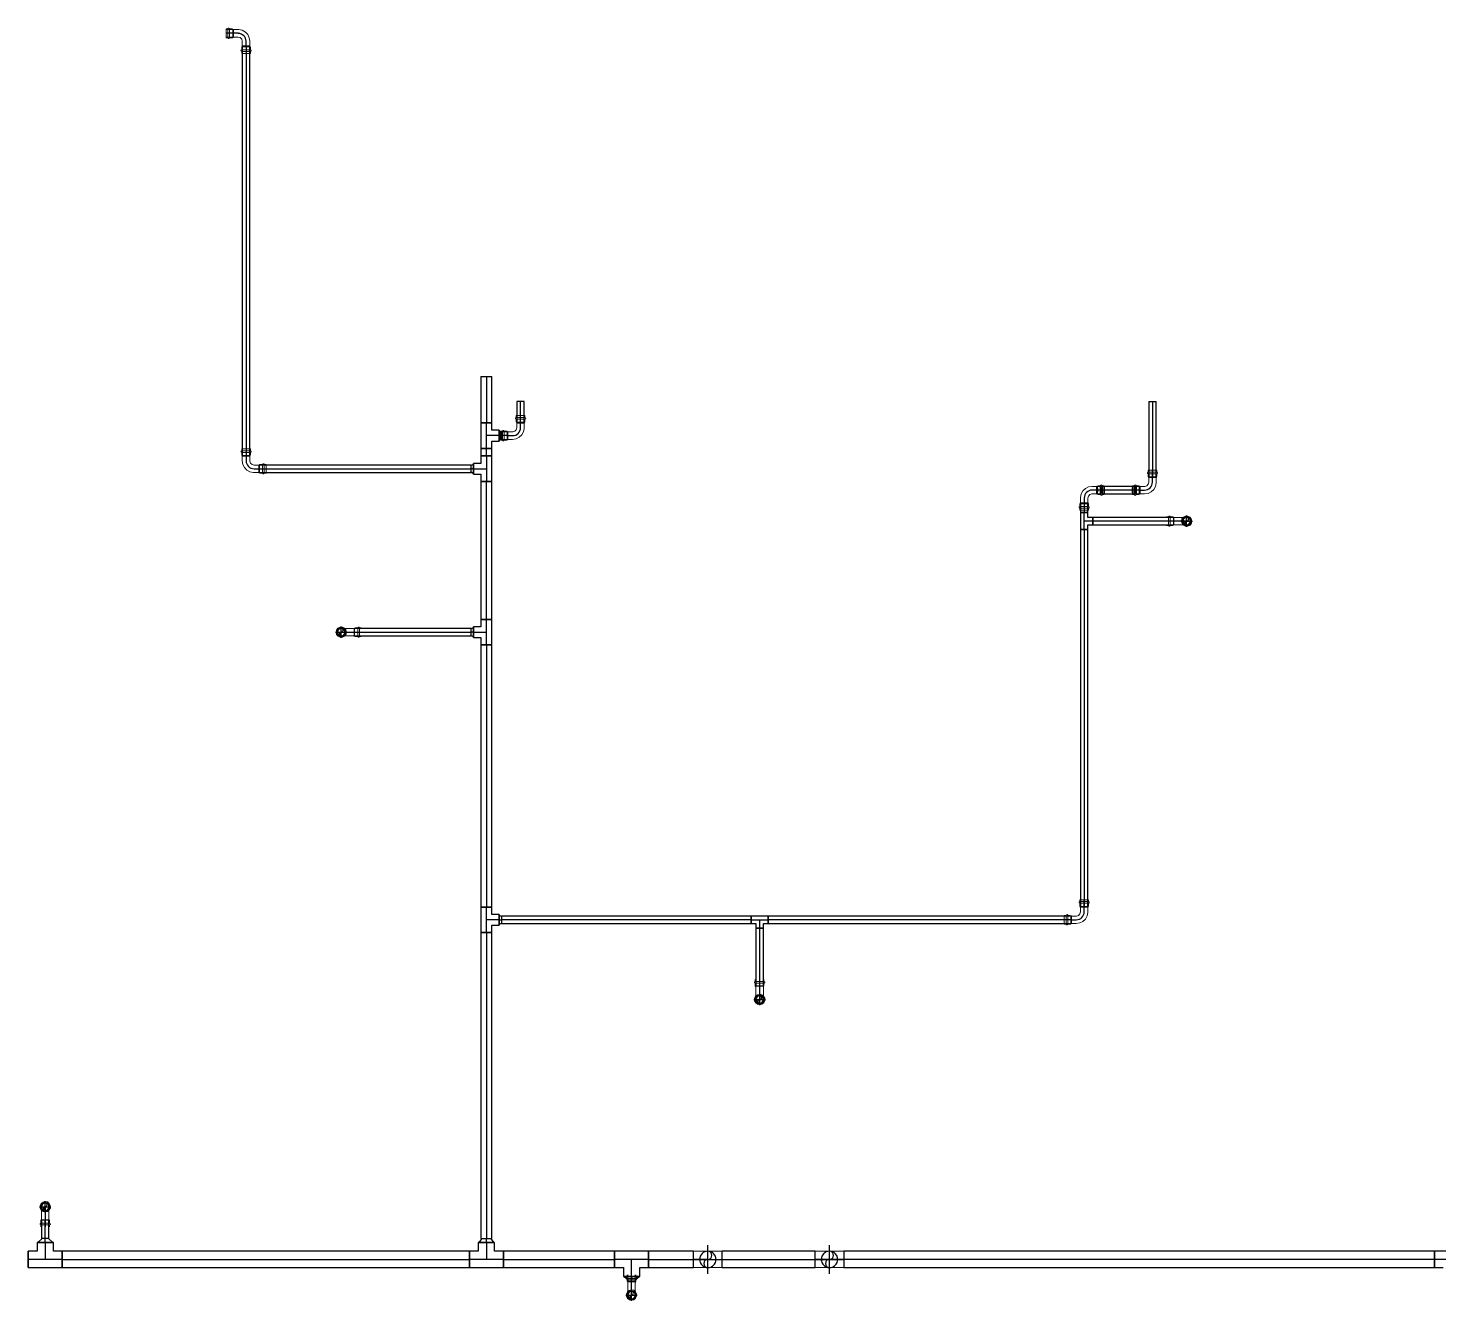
# Model space of a CAD drawing. Header units: inches. Extents: x -3325 to -59, y 5 to 733.
# Drawn here: x -2830 to -2582.2, y 318.7 to 542.2 of the extents above; entities that cross this region are included whole.
import ezdxf

# ---------------------------------------------------------------- set-up
doc = ezdxf.new("R2010")
doc.units = ezdxf.units.IN
doc.header["$MEASUREMENT"] = 0
doc.layers.add('P-PIPE', color=3, linetype='Continuous', lineweight=9)
doc.layers.add('X - REF - FP', color=7, linetype='Continuous', true_color=0xb90000)

# ---------------------------------------------------------------- blocks, each defined once
blk = doc.blocks.new('Victaulic-VicPress316-Elbow 90-45deg Style P568_P571 - Standard-V1-FIFTH LEVEL')
at = {"layer": 'P-PIPE'}
for p, q in [((-2327.12, 161.86), (-2327.12, 161.86)), ((-2327.12, 161.86), (-2325.73, 161.86)), ((-2324.79, 162.52), (-2325.73, 162.52)), ((-2325.73, 161.86), (-2324.79, 161.86)), ((-2325.73, 161.21), (-2324.79, 161.21)), ((-2323.6, 162.52), (-2324.9, 162.52)), ((-2324.9, 161.86), (-2324.9, 161.86)), ((-2324.9, 161.86), (-2324.9, 161.86)), ((-2324.9, 161.21), (-2323.6, 161.21)), ((-2324.79, 162.52), (-2324.79, 161.86)), ((-2324.79, 161.86), (-2324.79, 162.52)), ((-2324.79, 161.86), (-2324.79, 161.21)), ((-2324.79, 161.21), (-2324.79, 161.86)), ((-2324.23, 162.63), (-2324.69, 162.63)), ((-2324.69, 161.1), (-2324.23, 161.1)), ((-2324.23, 161.86), (-2324.23, 161.86)), ((-2324.23, 161.86), (-2324.23, 161.86)), ((-2323.6, 162.63), (-2323.94, 162.63)), ((-2323.94, 161.86), (-2323.94, 161.86)), ((-2323.94, 161.86), (-2323.94, 161.86)), ((-2323.94, 161.1), (-2323.6, 161.1)), ((-2323.6, 161.86), (-2323.6, 161.86)), ((-2323.6, 161.86), (-2323.6, 161.86)), ((-2323.6, 161.86), (-2323.6, 161.86)), ((-2323.6, 161.86), (-2323.6, 161.86))]:
    blk.add_line(p, q, dxfattribs=at)
at = {"layer": 'P-PIPE', "flags": 128}
for points in [[(-2326.21, 161.86), (-2326.31, 162.26), (-2326.56, 162.58), (-2326.93, 162.76), (-2327.34, 162.75), (-2327.71, 162.56), (-2327.96, 162.24), (-2328.04, 161.86)], [(-2328.04, 161.86), (-2327.94, 161.47), (-2327.69, 161.15), (-2327.32, 160.97), (-2326.91, 160.98), (-2326.54, 161.17), (-2326.29, 161.49), (-2326.21, 161.86)], [(-2326.36, 161.86), (-2326.45, 162.23), (-2326.7, 162.51), (-2327.06, 162.63), (-2327.43, 162.57), (-2327.73, 162.34), (-2327.88, 162), (-2327.89, 161.86)], [(-2327.89, 161.86), (-2327.8, 161.5), (-2327.55, 161.22), (-2327.19, 161.1), (-2326.82, 161.16), (-2326.52, 161.39), (-2326.37, 161.73), (-2326.36, 161.86)], [(-2325.73, 162.52), (-2326.23, 162.52), (-2326.66, 162.52), (-2326.97, 162.52), (-2327.12, 162.52), (-2327.12, 162.52)], [(-2327.12, 161.21), (-2327.03, 161.21), (-2326.77, 161.21), (-2326.36, 161.21), (-2325.88, 161.21), (-2325.73, 161.21)], [(-2324.9, 162.52), (-2324.71, 162.63), (-2324.69, 162.63)], [(-2324.69, 161.1), (-2324.89, 161.19), (-2324.9, 161.21)], [(-2324.23, 162.63), (-2324.17, 162.75), (-2324.03, 162.76), (-2323.94, 162.65), (-2323.94, 162.63)], [(-2324.23, 162.63), (-2324.23, 162.54), (-2324.23, 162.29), (-2324.23, 161.93), (-2324.23, 161.86)], [(-2324.23, 161.86), (-2324.23, 162.23), (-2324.23, 162.51), (-2324.23, 162.63), (-2324.23, 162.63)], [(-2324.23, 161.1), (-2324.23, 161.19), (-2324.23, 161.44), (-2324.23, 161.8), (-2324.23, 161.86)], [(-2324.23, 161.86), (-2324.23, 161.5), (-2324.23, 161.22), (-2324.23, 161.1), (-2324.23, 161.1)], [(-2323.94, 161.1), (-2324.01, 160.98), (-2324.15, 160.97), (-2324.23, 161.08), (-2324.23, 161.1)], [(-2323.94, 162.63), (-2323.94, 162.54), (-2323.94, 162.29), (-2323.94, 161.93), (-2323.94, 161.86)], [(-2323.94, 161.86), (-2323.94, 162.23), (-2323.94, 162.51), (-2323.94, 162.63), (-2323.94, 162.63)], [(-2323.94, 161.1), (-2323.94, 161.19), (-2323.94, 161.44), (-2323.94, 161.8), (-2323.94, 161.86)], [(-2323.94, 161.86), (-2323.94, 161.5), (-2323.94, 161.22), (-2323.94, 161.1), (-2323.94, 161.1)]]:
    blk.add_lwpolyline(points, dxfattribs=at)
at = {"layer": 'P-PIPE'}
for radius, start, end in [(0.767, 0, 180), (0.767, 0, 180), (0.767, 0, 180), (0.767, 180, 360), (0.767, 180, 0), (0.767, 180, 0), (0.657, 360, 180), (0.657, 0, 180), (0.657, 90, 180), (0.658, 180, 0), (0.658, 180, 0), (0.657, 180, 270), (0.658, 0, 90), (0.658, 270, 0)]:
    blk.add_arc((-2327.12, 161.86), radius, start, end, dxfattribs=at)
blk = doc.blocks.new('Victaulic-VicPress316-Elbow 90-45deg Style P568_P571 - Standard-523083-FIFTH LEVEL')
at = {"layer": 'P-PIPE'}
for p, q in [((-0.77, 3.52), (-0.77, 3.18)), ((0.77, 3.52), (-0.77, 3.52)), ((-0.77, 3.52), (0.77, 3.52)), ((-0.77, 3.18), (0.77, 3.18)), ((0.77, 3.18), (-0.77, 3.18)), ((-0.77, 2.89), (-0.77, 2.44)), ((-0.77, 2.89), (0.77, 2.89)), ((0.77, 2.89), (-0.77, 2.89)), ((-0.66, 3.52), (-0.66, 2.22)), ((-0.66, 3.52), (0.66, 3.52)), ((0.66, 3.52), (-0.66, 3.52)), ((0.66, 2.22), (0.66, 3.52)), ((0.77, 3.18), (0.77, 3.52)), ((0.77, 2.44), (0.77, 2.89)), ((-3.18, 0.77), (-3.52, 0.77)), ((-3.52, 0.77), (-3.52, -0.77)), ((-3.52, -0.77), (-3.52, 0.77)), ((-2.22, 0.66), (-3.52, 0.66)), ((-3.52, -0.66), (-3.52, 0.66)), ((-3.52, 0.66), (-3.52, -0.66)), ((-3.18, -0.77), (-3.18, 0.77)), ((-3.18, 0.77), (-3.18, -0.77)), ((-2.44, 0.77), (-2.89, 0.77)), ((-2.89, -0.77), (-2.89, 0.77)), ((-2.89, 0.77), (-2.89, -0.77)), ((-1.39, 0.66), (-2.33, 0.66)), ((-2.33, 0), (-2.33, 0.66)), ((-2.33, 0.66), (-2.33, 0)), ((-2.22, -0.66), (-2.22, 0.66)), ((-2.22, 0.66), (-2.22, -0.66)), ((-0.66, 2.33), (-0.66, 1.39)), ((0, 2.33), (-0.66, 2.33)), ((-0.66, 2.33), (0, 2.33)), ((-0.66, 2.22), (0.66, 2.22)), ((0.66, 2.22), (-0.66, 2.22)), ((0, 2.33), (0.66, 2.33)), ((0.66, 2.33), (0, 2.33)), ((0, 1.39), (0, 2.33)), ((0.66, 1.39), (0.66, 2.33)), ((-3.52, -0.66), (-2.22, -0.66)), ((-3.52, -0.77), (-3.18, -0.77)), ((-2.89, -0.77), (-2.44, -0.77)), ((-2.33, 0), (-2.33, -0.66)), ((-2.33, -0.66), (-2.33, 0)), ((-1.39, 0), (-2.33, 0)), ((-2.33, -0.66), (-1.39, -0.66))]:
    blk.add_line(p, q, dxfattribs=at)
at = {"layer": 'P-PIPE', "flags": 128}
for points in [[(-0.77, 2.89), (-0.89, 2.96), (-0.9, 3.1), (-0.79, 3.18), (-0.77, 3.18)], [(0.77, 3.18), (0.67, 3.18), (0.42, 3.18), (0.07, 3.18), (-0.3, 3.18), (-0.6, 3.18), (-0.75, 3.18), (-0.77, 3.18)], [(-0.77, 3.18), (-0.67, 3.18), (-0.42, 3.18), (-0.07, 3.18), (0.3, 3.18), (0.6, 3.18), (0.75, 3.18), (0.77, 3.18)], [(-0.77, 2.89), (-0.67, 2.89), (-0.42, 2.89), (-0.07, 2.89), (0.3, 2.89), (0.6, 2.89), (0.75, 2.89), (0.77, 2.89)], [(0.77, 2.89), (0.67, 2.89), (0.42, 2.89), (0.07, 2.89), (-0.3, 2.89), (-0.6, 2.89), (-0.75, 2.89), (-0.77, 2.89)], [(0.77, 3.18), (0.89, 3.11), (0.9, 2.98), (0.79, 2.89), (0.77, 2.89)], [(-3.18, 0.77), (-3.11, 0.89), (-2.98, 0.9), (-2.89, 0.79), (-2.89, 0.77)], [(-3.18, 0.77), (-3.18, 0.67), (-3.18, 0.42), (-3.18, 0.07), (-3.18, -0.3), (-3.18, -0.6), (-3.18, -0.75), (-3.18, -0.77)], [(-3.18, -0.77), (-3.18, -0.67), (-3.18, -0.42), (-3.18, -0.07), (-3.18, 0.3), (-3.18, 0.6), (-3.18, 0.75), (-3.18, 0.77)], [(-2.89, -0.77), (-2.89, -0.67), (-2.89, -0.42), (-2.89, -0.07), (-2.89, 0.3), (-2.89, 0.6), (-2.89, 0.75), (-2.89, 0.77)], [(-2.89, 0.77), (-2.89, 0.67), (-2.89, 0.42), (-2.89, 0.07), (-2.89, -0.3), (-2.89, -0.6), (-2.89, -0.75), (-2.89, -0.77)], [(-2.44, 0.77), (-2.24, 0.68), (-2.22, 0.66)], [(-0.66, 1.39), (-0.75, 1.04), (-1, 0.77), (-1.35, 0.66), (-1.39, 0.66)], [(-1.39, -0.66), (-0.78, -0.56), (-0.23, -0.29), (0.22, 0.13), (0.53, 0.67), (0.65, 1.27), (0.66, 1.39)], [(-0.66, 2.22), (-0.77, 2.41), (-0.77, 2.44)], [(0.77, 2.44), (0.68, 2.24), (0.66, 2.22)], [(-2.89, -0.77), (-2.96, -0.89), (-3.1, -0.9), (-3.18, -0.79), (-3.18, -0.77)], [(-2.22, -0.66), (-2.41, -0.77), (-2.44, -0.77)]]:
    blk.add_lwpolyline(points, dxfattribs=at)
at = {"layer": 'P-PIPE'}
blk.add_arc((-1.39, 1.39), 1.39, 270, 0, dxfattribs=at)
blk = doc.blocks.new('Victaulic-VicPress316-Elbow 90-45deg Style P568_P571 - Standard-V6-FIFTH LEVEL')
at = {"layer": 'P-PIPE'}
for p, q in [((-2633.27, 464.59), (-2633.27, 464.25)), ((-2633.26, 464.25), (-2633.27, 464.25)), ((-2633.27, 463.96), (-2633.26, 463.96)), ((-2633.27, 463.96), (-2633.27, 463.51)), ((-2631.74, 464.59), (-2633.26, 464.59)), ((-2633.26, 464.59), (-2631.74, 464.59)), ((-2633.26, 464.25), (-2631.74, 464.25)), ((-2631.74, 464.25), (-2633.26, 464.25)), ((-2633.26, 463.96), (-2631.74, 463.96)), ((-2631.74, 463.96), (-2633.26, 463.96)), ((-2633.16, 464.59), (-2633.16, 463.29)), ((-2633.16, 464.59), (-2631.84, 464.59)), ((-2631.84, 464.59), (-2633.16, 464.59)), ((-2633.16, 463.4), (-2633.16, 462.47)), ((-2632.55, 463.4), (-2633.16, 463.4)), ((-2633.16, 463.4), (-2632.45, 463.4)), ((-2631.84, 463.4), (-2632.55, 463.4)), ((-2632.5, 462.47), (-2632.5, 463.4)), ((-2632.45, 463.4), (-2631.84, 463.4)), ((-2631.84, 463.29), (-2631.84, 464.59)), ((-2631.84, 462.47), (-2631.84, 463.4)), ((-2631.74, 464.25), (-2631.73, 464.25)), ((-2631.73, 463.96), (-2631.74, 463.96)), ((-2631.73, 464.25), (-2631.73, 464.59)), ((-2631.73, 463.51), (-2631.73, 463.96)), ((-2635.67, 461.84), (-2636.01, 461.84)), ((-2634.71, 461.73), (-2636.01, 461.73)), ((-2634.93, 461.84), (-2635.38, 461.84)), ((-2633.89, 461.73), (-2634.82, 461.73)), ((-2633.89, 461.07), (-2634.82, 461.07)), ((-2633.16, 463.29), (-2631.84, 463.29)), ((-2631.84, 463.29), (-2633.16, 463.29)), ((-2636.01, 460.42), (-2634.71, 460.42)), ((-2636.01, 460.31), (-2635.67, 460.31)), ((-2635.38, 460.31), (-2634.93, 460.31)), ((-2634.82, 460.42), (-2633.89, 460.42))]:
    blk.add_line(p, q, dxfattribs=at)
at = {"layer": 'P-PIPE', "flags": 128}
for points in [[(-2633.27, 463.96), (-2633.39, 464.03), (-2633.4, 464.17), (-2633.29, 464.25), (-2633.27, 464.25)], [(-2633.27, 464.25), (-2633.17, 464.25), (-2632.92, 464.25), (-2632.57, 464.25), (-2632.2, 464.25), (-2631.9, 464.25), (-2631.75, 464.25), (-2631.74, 464.25)], [(-2631.74, 463.96), (-2631.86, 463.96), (-2632.13, 463.96), (-2632.5, 463.96), (-2632.86, 463.96), (-2633.14, 463.96), (-2633.26, 463.96), (-2633.27, 463.96)], [(-2633.16, 463.29), (-2633.27, 463.48), (-2633.27, 463.51)], [(-2631.73, 464.25), (-2631.83, 464.25), (-2632.08, 464.25), (-2632.43, 464.25), (-2632.8, 464.25), (-2633.1, 464.25), (-2633.25, 464.25), (-2633.26, 464.25)], [(-2633.26, 463.96), (-2633.14, 463.96), (-2632.87, 463.96), (-2632.5, 463.96), (-2632.14, 463.96), (-2631.86, 463.96), (-2631.74, 463.96), (-2631.73, 463.96)], [(-2631.73, 463.51), (-2631.82, 463.31), (-2631.84, 463.29)], [(-2631.73, 464.25), (-2631.61, 464.19), (-2631.6, 464.05), (-2631.71, 463.96), (-2631.73, 463.96)], [(-2635.53, 460.16), (-2635.64, 460.21), (-2635.68, 460.29), (-2635.7, 460.39), (-2635.72, 460.58), (-2635.73, 460.88), (-2635.73, 461.26), (-2635.72, 461.56), (-2635.7, 461.74), (-2635.69, 461.84), (-2635.68, 461.87), (-2635.65, 461.92), (-2635.53, 461.98)], [(-2635.53, 460.16), (-2635.41, 460.21), (-2635.37, 460.29), (-2635.35, 460.39), (-2635.33, 460.58), (-2635.32, 460.88), (-2635.32, 461.26), (-2635.33, 461.56), (-2635.35, 461.74), (-2635.36, 461.84), (-2635.38, 461.87), (-2635.4, 461.92), (-2635.53, 461.98)], [(-2634.93, 461.84), (-2634.75, 461.78), (-2634.71, 461.73)], [(-2633.16, 462.47), (-2633.25, 462.11), (-2633.5, 461.84), (-2633.84, 461.73), (-2633.89, 461.73)], [(-2633.89, 460.42), (-2633.28, 460.51), (-2632.73, 460.78), (-2632.28, 461.2), (-2631.97, 461.74), (-2631.85, 462.34), (-2631.84, 462.47)], [(-2634.93, 460.31), (-2634.75, 460.37), (-2634.71, 460.42)]]:
    blk.add_lwpolyline(points, dxfattribs=at)
at = {"layer": 'P-PIPE'}
for centre, major_axis, ratio, start_param, end_param in [((-2636.01, 461.07), (0, 0.767), 0.083045, 0, 3.141593), ((-2636.01, 461.07), (0, 0.657), 0.083045, 0, 3.141593), ((-2636.01, 461.07), (0, 0.766), 0.083045, 3.141593, 6.283185), ((-2636.01, 461.07), (0, 0.658), 0.083045, 3.141593, 6.283185), ((-2635.67, 461.07), (0, 0.766), 0.083045, 0, 3.141593), ((-2635.67, 461.07), (0, 0.767), 0.083045, 3.141593, 6.283185), ((-2635.38, 461.07), (0, 0.766), 0.083045, 0, 3.141593), ((-2635.38, 461.07), (0, 0.767), 0.083045, 3.141593, 6.283185), ((-2634.82, 461.07), (0, 0.658), 0.083045, 0, 1.570796), ((-2634.82, 461.07), (0, 0.657), 0.083045, 1.570796, 3.141593), ((-2634.82, 461.07), (0, 0.658), 0.083045, 4.712389, 6.283185), ((-2634.82, 461.07), (0, 0.657), 0.083045, 3.141593, 4.712389), ((-2634.71, 461.07), (0, 0.657), 0.083045, 0, 3.141593), ((-2634.71, 461.07), (0, 0.658), 0.083045, 3.141593, 6.283185), ((-2633.89, 462.47), (0, 1.39), 0.996546, 3.141593, 4.712389)]:
    blk.add_ellipse(centre, major_axis=major_axis, ratio=ratio, start_param=start_param, end_param=end_param, dxfattribs=at)
blk = doc.blocks.new('Victaulic-VicPress316-Elbow 90-45deg Style P568_P571 - Standard-V7-FIFTH LEVEL')
at = {"layer": 'P-PIPE'}
for p, q in [((-2642.18, 461.73), (-2643.11, 461.73)), ((-2643.11, 461.07), (-2642.18, 461.07)), ((-2640.99, 461.73), (-2642.29, 461.73)), ((-2641.62, 461.84), (-2642.07, 461.84)), ((-2640.99, 461.84), (-2641.33, 461.84)), ((-2645.27, 458.63), (-2645.27, 458.18)), ((-2645.16, 459.68), (-2645.16, 458.74)), ((-2645.16, 458.85), (-2645.16, 457.55)), ((-2643.84, 458.85), (-2645.16, 458.85)), ((-2645.16, 458.85), (-2643.84, 458.85)), ((-2644.45, 458.74), (-2645.16, 458.74)), ((-2645.16, 458.74), (-2644.55, 458.74)), ((-2644.55, 458.74), (-2643.84, 458.74)), ((-2644.5, 459.68), (-2644.5, 458.74)), ((-2643.84, 458.74), (-2644.45, 458.74)), ((-2643.84, 458.74), (-2643.84, 459.68)), ((-2643.84, 457.55), (-2643.84, 458.85)), ((-2643.73, 458.18), (-2643.73, 458.63)), ((-2643.11, 460.42), (-2642.18, 460.42)), ((-2642.29, 460.42), (-2640.99, 460.42)), ((-2642.07, 460.31), (-2641.62, 460.31)), ((-2641.33, 460.31), (-2640.99, 460.31)), ((-2645.26, 458.18), (-2645.27, 458.18)), ((-2645.27, 457.89), (-2645.27, 457.55)), ((-2645.27, 457.89), (-2645.26, 457.89)), ((-2643.74, 458.18), (-2645.26, 458.18)), ((-2645.26, 458.18), (-2643.74, 458.18)), ((-2643.74, 457.89), (-2645.26, 457.89)), ((-2645.26, 457.89), (-2643.74, 457.89)), ((-2645.26, 457.55), (-2643.74, 457.55)), ((-2643.74, 457.55), (-2645.26, 457.55)), ((-2643.84, 457.55), (-2645.16, 457.55)), ((-2645.16, 457.55), (-2643.84, 457.55)), ((-2643.74, 458.18), (-2643.73, 458.18)), ((-2643.73, 457.89), (-2643.74, 457.89)), ((-2643.73, 457.55), (-2643.73, 457.89))]:
    blk.add_line(p, q, dxfattribs=at)
at = {"layer": 'P-PIPE', "flags": 128}
for points in [[(-2643.11, 461.73), (-2643.72, 461.64), (-2644.27, 461.37), (-2644.72, 460.94), (-2645.03, 460.4), (-2645.15, 459.8), (-2645.16, 459.68)], [(-2642.07, 461.84), (-2642.25, 461.78), (-2642.29, 461.73)], [(-2641.47, 460.16), (-2641.59, 460.21), (-2641.63, 460.29), (-2641.65, 460.39), (-2641.67, 460.58), (-2641.68, 460.88), (-2641.68, 461.26), (-2641.67, 461.56), (-2641.65, 461.74), (-2641.64, 461.84), (-2641.62, 461.87), (-2641.6, 461.92), (-2641.47, 461.98)], [(-2641.47, 460.16), (-2641.36, 460.21), (-2641.32, 460.29), (-2641.3, 460.39), (-2641.28, 460.58), (-2641.27, 460.88), (-2641.27, 461.26), (-2641.28, 461.56), (-2641.3, 461.74), (-2641.31, 461.84), (-2641.32, 461.87), (-2641.35, 461.92), (-2641.47, 461.98)], [(-2645.27, 458.63), (-2645.18, 458.83), (-2645.16, 458.85)], [(-2643.84, 459.68), (-2643.75, 460.03), (-2643.5, 460.3), (-2643.16, 460.41), (-2643.11, 460.42)], [(-2643.84, 458.85), (-2643.73, 458.66), (-2643.73, 458.63)], [(-2642.07, 460.31), (-2642.25, 460.37), (-2642.29, 460.42)], [(-2645.27, 457.89), (-2645.39, 457.96), (-2645.4, 458.1), (-2645.29, 458.18), (-2645.27, 458.18)], [(-2645.27, 458.18), (-2645.17, 458.18), (-2644.92, 458.18), (-2644.57, 458.18), (-2644.2, 458.18), (-2643.9, 458.18), (-2643.75, 458.18), (-2643.74, 458.18)], [(-2643.74, 457.89), (-2643.86, 457.89), (-2644.13, 457.89), (-2644.5, 457.89), (-2644.86, 457.89), (-2645.14, 457.89), (-2645.26, 457.89), (-2645.27, 457.89)], [(-2643.73, 458.18), (-2643.83, 458.18), (-2644.08, 458.18), (-2644.43, 458.18), (-2644.8, 458.18), (-2645.1, 458.18), (-2645.25, 458.18), (-2645.26, 458.18)], [(-2645.26, 457.89), (-2645.14, 457.89), (-2644.87, 457.89), (-2644.5, 457.89), (-2644.14, 457.89), (-2643.86, 457.89), (-2643.74, 457.89), (-2643.73, 457.89)], [(-2643.73, 458.18), (-2643.61, 458.12), (-2643.6, 457.98), (-2643.71, 457.89), (-2643.73, 457.89)]]:
    blk.add_lwpolyline(points, dxfattribs=at)
at = {"layer": 'P-PIPE'}
for centre, major_axis, ratio, start_param, end_param in [((-2643.11, 459.68), (0, 1.39), 0.996546, 0, 1.570796), ((-2642.29, 461.07), (0, 0.658), 0.083045, 0, 3.141593), ((-2642.29, 461.07), (0, 0.657), 0.083045, 3.141593, 6.283185), ((-2642.18, 461.07), (0, 0.658), 0.083045, 0, 1.570796), ((-2642.18, 461.07), (0, 0.657), 0.083045, 1.570796, 3.141593), ((-2642.18, 461.07), (0, 0.658), 0.083045, 4.712389, 6.283185), ((-2642.18, 461.07), (0, 0.657), 0.083045, 3.141593, 4.712389), ((-2641.62, 461.07), (0, 0.766), 0.083045, 0, 3.141593), ((-2641.62, 461.07), (0, 0.767), 0.083045, 3.141593, 6.283185), ((-2641.33, 461.07), (0, 0.766), 0.083045, 0, 3.141593), ((-2641.33, 461.07), (0, 0.767), 0.083045, 3.141593, 6.283185), ((-2640.99, 461.07), (0, 0.767), 0.083045, 0, 3.141593), ((-2640.99, 461.07), (0, 0.658), 0.083045, 0, 3.141593), ((-2640.99, 461.07), (0, 0.766), 0.083045, 3.141593, 6.283185), ((-2640.99, 461.07), (0, 0.657), 0.083045, 3.141593, 6.283185)]:
    blk.add_ellipse(centre, major_axis=major_axis, ratio=ratio, start_param=start_param, end_param=end_param, dxfattribs=at)
blk = doc.blocks.new('Elbow - Welded - Generic - Standard-V4-FIFTH LEVEL')
at = {"layer": 'P-PIPE'}
blk.add_line((-1945.07, 591.08), (-1945.07, 591.08), dxfattribs=at)
blk.add_line((-1945.07, 591.08), (-1945.07, 591.08), dxfattribs=at)
at = {"layer": 'P-PIPE', "flags": 128}
for points in [[(-1945.07, 592.51), (-1945.74, 592.51), (-1946.37, 592.51), (-1946.9, 592.51), (-1947.3, 592.51), (-1947.53, 592.51), (-1947.59, 592.51)], [(-1947.59, 589.64), (-1947.49, 589.64), (-1947.22, 589.64), (-1946.79, 589.64), (-1946.23, 589.64), (-1945.58, 589.64), (-1945.07, 589.64)]]:
    blk.add_lwpolyline(points, dxfattribs=at)
at = {"layer": 'P-PIPE'}
for start, end in [(0, 180), (180, 0)]:
    blk.add_arc((-1947.59, 591.08), 1.44, start, end, dxfattribs=at)
blk = doc.blocks.new('Elbow - Welded - Generic - Standard-V12-FIFTH LEVEL')
at = {"layer": 'P-PIPE'}
blk.add_line((-2686.72, 326), (-2686.72, 326), dxfattribs=at)
blk.add_line((-2686.72, 326), (-2686.72, 326), dxfattribs=at)
at = {"layer": 'P-PIPE', "flags": 128}
for points in [[(-2690.68, 326), (-2690.59, 326.51), (-2690.32, 326.95), (-2689.91, 327.27), (-2689.42, 327.43), (-2689.24, 327.44)], [(-2689.24, 327.44), (-2689.15, 327.44), (-2688.88, 327.44), (-2688.44, 327.44), (-2687.89, 327.44), (-2687.24, 327.44), (-2686.72, 327.44)], [(-2689.24, 327.44), (-2688.73, 327.34), (-2688.29, 327.08), (-2687.97, 326.67), (-2687.82, 326.18), (-2687.81, 326)], [(-2689.24, 324.56), (-2689.75, 324.66), (-2690.19, 324.92), (-2690.51, 325.33), (-2690.67, 325.82), (-2690.68, 326)], [(-2687.81, 326), (-2687.9, 325.49), (-2688.16, 325.05), (-2688.57, 324.73), (-2689.06, 324.57), (-2689.24, 324.56)], [(-2686.72, 324.56), (-2687.4, 324.56), (-2688.03, 324.56), (-2688.56, 324.56), (-2688.96, 324.56), (-2689.19, 324.56), (-2689.24, 324.56)]]:
    blk.add_lwpolyline(points, dxfattribs=at)
at = {"layer": 'P-PIPE'}
for start, end in [(0, 180), (180, 0)]:
    blk.add_arc((-2689.24, 326), 1.44, start, end, dxfattribs=at)

msp = doc.modelspace()

# ---------------------------------------------------------------- linework, layer by layer
at = {"layer": 'X - REF - FP'}
for p, q in [((-2793.1, 541.28), (-2795.23, 541.28)), ((-2793.1, 541.28), (-2794.04, 541.28)), ((-2792.37, 538.95), (-2792.37, 467.15)), ((-2792.37, 538.95), (-2791.05, 538.95)), ((-2791.71, 538.95), (-2791.71, 539.88)), ((-2791.71, 538.95), (-2791.71, 467.15)), ((-2791.71, 538.95), (-2791.71, 467.15)), ((-2791.05, 467.15), (-2791.05, 538.95)), ((-2750.45, 481), (-2750.45, 472.88)), ((-2750.45, 481), (-2748.55, 481)), ((-2749.5, 481), (-2749.5, 472.88)), ((-2749.5, 481), (-2749.5, 472.88)), ((-2748.55, 472.88), (-2748.55, 481)), ((-2744.16, 476.64), (-2744.16, 472.97)), ((-2742.84, 476.64), (-2744.16, 476.64)), ((-2743.5, 472.97), (-2743.5, 476.64)), ((-2743.5, 472.97), (-2743.5, 476.64)), ((-2742.84, 472.97), (-2742.84, 476.64)), ((-2633.16, 476.64), (-2633.16, 463.4)), ((-2633.16, 476.64), (-2631.84, 476.64)), ((-2632.5, 476.64), (-2632.5, 463.4)), ((-2632.5, 476.64), (-2632.5, 463.4)), ((-2631.84, 463.4), (-2631.84, 476.64)), ((-2743.5, 472.03), (-2743.5, 474.16)), ((-2750.45, 472.88), (-2750.45, 468.39)), ((-2748.55, 472.88), (-2750.45, 472.88)), ((-2750.45, 472.88), (-2748.55, 472.88)), ((-2750.45, 472.88), (-2748.55, 472.88)), ((-2749.5, 468.39), (-2749.5, 472.88)), ((-2748.55, 471.59), (-2748.55, 472.88)), ((-2747.26, 471.59), (-2748.55, 471.59)), ((-2747.26, 469.68), (-2747.26, 471.59)), ((-2747.26, 471.59), (-2747.26, 469.68)), ((-2746.85, 471.2), (-2747.26, 471.45)), ((-2745.83, 471.29), (-2746.85, 471.29)), ((-2746.85, 471.29), (-2746.85, 469.98)), ((-2745.83, 471.29), (-2745.83, 469.98)), ((-2742.84, 472.97), (-2744.16, 472.97)), ((-2743.5, 472.03), (-2743.5, 472.97)), ((-2748.55, 468.39), (-2750.45, 468.39)), ((-2750.45, 468.39), (-2748.55, 468.39)), ((-2750.45, 468.39), (-2750.45, 467.07)), ((-2748.55, 468.39), (-2750.45, 468.39)), ((-2747.26, 470.64), (-2749.5, 470.64)), ((-2749.5, 467.07), (-2749.5, 468.39)), ((-2749.5, 467.07), (-2749.5, 468.39)), ((-2748.55, 468.39), (-2748.55, 469.68)), ((-2748.55, 469.68), (-2747.26, 469.68)), ((-2748.55, 467.07), (-2748.55, 468.39)), ((-2747.26, 470.64), (-2746.85, 470.64)), ((-2747.26, 469.82), (-2746.85, 470.07)), ((-2745.83, 470.64), (-2746.85, 470.64)), ((-2745.83, 470.64), (-2746.85, 470.64)), ((-2746.85, 469.98), (-2745.83, 469.98)), ((-2745.83, 470.64), (-2744.89, 470.64)), ((-2792.37, 467.15), (-2791.05, 467.15)), ((-2791.71, 467.15), (-2791.71, 466.21)), ((-2748.55, 467.07), (-2750.45, 467.07)), ((-2750.45, 467.07), (-2750.45, 465.77)), ((-2750.45, 467.07), (-2748.55, 467.07)), ((-2748.55, 467.07), (-2750.45, 467.07)), ((-2749.5, 467.07), (-2749.5, 462.58)), ((-2748.55, 462.58), (-2748.55, 467.07)), ((-2790.32, 464.82), (-2789.38, 464.82)), ((-2790.32, 464.82), (-2788.19, 464.82)), ((-2752.15, 465.48), (-2789.38, 465.48)), ((-2789.38, 464.16), (-2789.38, 465.48)), ((-2789.38, 464.82), (-2752.15, 464.82)), ((-2789.38, 464.82), (-2752.15, 464.82)), ((-2789.38, 464.16), (-2752.15, 464.16)), ((-2751.74, 465.63), (-2752.15, 465.38)), ((-2752.15, 464.16), (-2752.15, 465.48)), ((-2751.74, 464.82), (-2752.15, 464.82)), ((-2752.15, 464.26), (-2751.74, 464.01)), ((-2750.45, 465.77), (-2751.74, 465.77)), ((-2751.74, 465.77), (-2751.74, 463.87)), ((-2751.74, 463.87), (-2751.74, 465.77)), ((-2751.74, 464.82), (-2749.5, 464.82)), ((-2751.74, 463.87), (-2750.45, 463.87)), ((-2750.45, 463.87), (-2750.45, 462.58)), ((-2633.16, 463.4), (-2631.84, 463.4)), ((-2632.5, 462.47), (-2632.5, 464.59)), ((-2632.5, 462.47), (-2632.5, 463.4)), ((-2750.45, 462.58), (-2748.55, 462.58)), ((-2748.55, 462.58), (-2750.45, 462.58)), ((-2750.45, 462.58), (-2750.45, 438.38)), ((-2748.55, 462.58), (-2750.45, 462.58)), ((-2749.5, 438.38), (-2749.5, 462.58)), ((-2749.5, 438.38), (-2749.5, 462.58)), ((-2748.55, 438.38), (-2748.55, 462.58)), ((-2642.18, 461.07), (-2643.11, 461.07)), ((-2634.82, 461.73), (-2642.18, 461.73)), ((-2634.82, 461.07), (-2642.18, 461.07)), ((-2634.82, 461.07), (-2642.18, 461.07)), ((-2634.82, 461.07), (-2633.89, 461.07)), ((-2645.16, 458.74), (-2645.16, 457.13)), ((-2645.16, 458.74), (-2643.84, 458.74)), ((-2644.5, 459.68), (-2644.5, 458.74)), ((-2644.5, 459.68), (-2644.5, 457.55)), ((-2644.5, 458.74), (-2644.5, 457.13)), ((-2644.5, 458.74), (-2644.5, 457.13)), ((-2643.84, 457.13), (-2643.84, 458.74)), ((-2642.18, 460.42), (-2634.82, 460.42)), ((-2645.16, 457.13), (-2645.16, 454.14)), ((-2643.84, 457.13), (-2645.16, 457.13)), ((-2645.16, 457.13), (-2643.84, 457.13)), ((-2645.16, 457.13), (-2643.84, 457.13)), ((-2644.5, 454.14), (-2644.5, 457.13)), ((-2643.84, 456.29), (-2643.84, 457.13)), ((-2643, 456.29), (-2643.84, 456.29)), ((-2628.83, 456.29), (-2643, 456.29)), ((-2643, 456.29), (-2643, 454.98)), ((-2643, 454.98), (-2643, 456.29)), ((-2643, 456.29), (-2643, 454.98)), ((-2628.83, 456.29), (-2628.83, 454.98)), ((-2626.5, 454.64), (-2626.5, 456.64)), ((-2645.16, 454.14), (-2645.16, 387.97)), ((-2645.16, 454.14), (-2643.84, 454.14)), ((-2643.84, 454.14), (-2645.16, 454.14)), ((-2645.16, 454.14), (-2643.84, 454.14)), ((-2643, 455.64), (-2644.5, 455.64)), ((-2644.5, 454.14), (-2644.5, 387.97)), ((-2644.5, 454.14), (-2644.5, 387.97)), ((-2643.84, 454.14), (-2643.84, 454.98)), ((-2643.84, 454.98), (-2643, 454.98)), ((-2643.84, 387.97), (-2643.84, 454.14)), ((-2628.83, 455.64), (-2643, 455.64)), ((-2628.83, 455.64), (-2643, 455.64)), ((-2643, 454.98), (-2628.83, 454.98)), ((-2627.89, 455.64), (-2630.02, 455.64)), ((-2627.89, 455.64), (-2628.83, 455.64)), ((-2626.5, 455.64), (-2627.89, 455.64)), ((-2627.5, 455.64), (-2625.5, 455.64)), ((-2776, 436.14), (-2774, 436.14)), ((-2775, 435.14), (-2775, 437.14)), ((-2775, 436.14), (-2773.61, 436.14)), ((-2773.61, 436.14), (-2772.67, 436.14)), ((-2773.61, 436.14), (-2771.48, 436.14)), ((-2752.15, 436.79), (-2772.67, 436.79)), ((-2772.67, 435.48), (-2772.67, 436.79)), ((-2772.67, 436.14), (-2752.15, 436.14)), ((-2772.67, 436.14), (-2752.15, 436.14)), ((-2751.74, 436.95), (-2752.15, 436.7)), ((-2752.15, 435.48), (-2752.15, 436.79)), ((-2751.74, 436.14), (-2752.15, 436.14)), ((-2750.45, 437.09), (-2751.74, 437.09)), ((-2751.74, 435.18), (-2751.74, 437.09)), ((-2751.74, 437.09), (-2751.74, 435.18)), ((-2751.74, 436.14), (-2749.5, 436.14)), ((-2750.45, 438.38), (-2750.45, 437.09)), ((-2750.45, 438.38), (-2748.55, 438.38)), ((-2748.55, 438.38), (-2750.45, 438.38)), ((-2748.55, 438.38), (-2750.45, 438.38)), ((-2749.5, 433.89), (-2749.5, 438.38)), ((-2748.55, 433.89), (-2748.55, 438.38)), ((-2772.67, 435.48), (-2752.15, 435.48)), ((-2752.15, 435.57), (-2751.74, 435.32)), ((-2751.74, 435.18), (-2750.45, 435.18)), ((-2750.45, 435.18), (-2750.45, 433.89)), ((-2750.45, 433.89), (-2748.55, 433.89)), ((-2748.55, 433.89), (-2750.45, 433.89)), ((-2750.45, 433.89), (-2750.45, 387.88)), ((-2750.45, 433.89), (-2748.55, 433.89)), ((-2749.5, 433.89), (-2749.5, 387.88)), ((-2749.5, 433.89), (-2749.5, 387.88)), ((-2748.55, 387.88), (-2748.55, 433.89)), ((-2644.5, 387.03), (-2644.5, 389.16)), ((-2750.45, 387.88), (-2750.45, 383.39)), ((-2748.55, 387.88), (-2750.45, 387.88)), ((-2750.45, 387.88), (-2748.55, 387.88)), ((-2750.45, 387.88), (-2748.55, 387.88)), ((-2749.5, 383.39), (-2749.5, 387.88)), ((-2748.55, 386.59), (-2748.55, 387.88)), ((-2747.26, 386.59), (-2748.55, 386.59)), ((-2747.26, 384.68), (-2747.26, 386.59)), ((-2747.26, 386.59), (-2747.26, 384.68)), ((-2645.16, 387.97), (-2643.84, 387.97)), ((-2644.5, 387.03), (-2644.5, 387.97)), ((-2747.26, 385.64), (-2749.5, 385.64)), ((-2748.55, 383.39), (-2748.55, 384.68)), ((-2748.55, 384.68), (-2747.26, 384.68)), ((-2746.85, 386.2), (-2747.26, 386.45)), ((-2747.26, 385.64), (-2746.85, 385.64)), ((-2747.26, 384.82), (-2746.85, 385.07)), ((-2703, 386.29), (-2746.85, 386.29)), ((-2746.85, 386.29), (-2746.85, 384.98)), ((-2703, 385.64), (-2746.85, 385.64)), ((-2703, 385.64), (-2746.85, 385.64)), ((-2746.85, 384.98), (-2703, 384.98)), ((-2703, 386.29), (-2703, 384.98)), ((-2700, 386.29), (-2703, 386.29)), ((-2703, 384.98), (-2703, 386.29)), ((-2703, 386.29), (-2703, 384.98)), ((-2703, 385.64), (-2700, 385.64)), ((-2703, 384.98), (-2702.16, 384.98)), ((-2702.16, 384.98), (-2702.16, 384.14)), ((-2702.16, 384.14), (-2702.16, 373.97)), ((-2700.84, 384.14), (-2702.16, 384.14)), ((-2702.16, 384.14), (-2700.84, 384.14)), ((-2700.84, 384.14), (-2702.16, 384.14)), ((-2701.5, 384.14), (-2701.5, 385.64)), ((-2701.5, 373.97), (-2701.5, 384.14)), ((-2701.5, 373.97), (-2701.5, 384.14)), ((-2700.84, 384.98), (-2700, 384.98)), ((-2700.84, 384.14), (-2700.84, 384.98)), ((-2700.84, 373.97), (-2700.84, 384.14)), ((-2700, 384.98), (-2700, 386.29)), ((-2700, 386.29), (-2700, 384.98)), ((-2646.83, 386.29), (-2700, 386.29)), ((-2700, 386.29), (-2700, 384.98)), ((-2646.83, 385.64), (-2700, 385.64)), ((-2646.83, 385.64), (-2700, 385.64)), ((-2700, 384.98), (-2646.83, 384.98)), ((-2646.83, 386.29), (-2646.83, 384.98)), ((-2646.83, 385.64), (-2645.89, 385.64)), ((-2750.45, 383.39), (-2750.45, 329.65)), ((-2750.45, 383.39), (-2748.55, 383.39)), ((-2748.55, 383.39), (-2750.45, 383.39)), ((-2750.45, 383.39), (-2748.55, 383.39)), ((-2749.5, 383.39), (-2749.5, 329.65)), ((-2749.5, 383.39), (-2749.5, 329.65)), ((-2748.55, 329.65), (-2748.55, 383.39)), ((-2701.5, 373.03), (-2701.5, 375.16)), ((-2700.84, 373.97), (-2702.16, 373.97)), ((-2701.5, 373.03), (-2701.5, 373.97)), ((-2701.5, 371.64), (-2701.5, 373.03)), ((-2701.5, 370.64), (-2701.5, 372.64)), ((-2702.5, 371.64), (-2700.5, 371.64)), ((-2827.99, 335.25), (-2825.99, 335.25)), ((-2826.99, 334.25), (-2826.99, 336.25)), ((-2826.99, 335.25), (-2826.99, 333.86)), ((-2827.65, 332.92), (-2827.65, 329.65)), ((-2826.33, 332.92), (-2827.65, 332.92)), ((-2826.99, 333.86), (-2826.99, 332.92)), ((-2826.99, 333.86), (-2826.99, 331.73)), ((-2826.99, 329.65), (-2826.99, 332.92)), ((-2826.99, 329.65), (-2826.99, 332.92)), ((-2826.33, 329.65), (-2826.33, 332.92)), ((-2827.55, 329.65), (-2828.3, 328.99)), ((-2826.33, 329.65), (-2827.65, 329.65)), ((-2826.99, 328.99), (-2826.99, 329.65)), ((-2825.68, 328.99), (-2826.43, 329.65)), ((-2750.31, 329.65), (-2750.81, 328.99)), ((-2750.45, 329.65), (-2748.55, 329.65)), ((-2749.5, 328.99), (-2749.5, 329.65)), ((-2748.19, 328.99), (-2748.69, 329.65)), ((-2828.42, 327.44), (-2829.98, 327.44)), ((-2829.98, 327.44), (-2829.98, 324.56)), ((-2829.98, 324.56), (-2829.98, 327.44)), ((-2828.42, 328.99), (-2828.42, 327.44)), ((-2825.55, 328.99), (-2828.42, 328.99)), ((-2828.42, 328.99), (-2825.55, 328.99)), ((-2826.99, 328.99), (-2826.99, 326)), ((-2825.55, 327.44), (-2825.55, 328.99)), ((-2824, 327.44), (-2825.55, 327.44)), ((-2752.49, 327.44), (-2824, 327.44)), ((-2824, 324.56), (-2824, 327.44)), ((-2824, 327.44), (-2824, 324.56)), ((-2824, 324.56), (-2824, 327.44)), ((-2752.49, 324.56), (-2752.49, 327.44)), ((-2750.94, 327.44), (-2752.49, 327.44)), ((-2752.49, 327.44), (-2752.49, 324.56)), ((-2752.49, 324.56), (-2752.49, 327.44)), ((-2750.94, 328.99), (-2750.94, 327.44)), ((-2748.06, 328.99), (-2750.94, 328.99)), ((-2750.94, 328.99), (-2748.06, 328.99)), ((-2749.5, 328.99), (-2749.5, 326)), ((-2748.06, 327.44), (-2748.06, 328.99)), ((-2746.51, 327.44), (-2748.06, 327.44)), ((-2726.99, 327.44), (-2746.51, 327.44)), ((-2746.51, 324.56), (-2746.51, 327.44)), ((-2746.51, 327.44), (-2746.51, 324.56)), ((-2746.51, 324.56), (-2746.51, 327.44)), ((-2721.01, 327.44), (-2726.99, 327.44)), ((-2726.99, 324.56), (-2726.99, 327.44)), ((-2726.99, 327.44), (-2726.99, 324.56)), ((-2726.99, 324.56), (-2726.99, 327.44)), ((-2721.01, 324.56), (-2721.01, 327.44)), ((-2721.01, 327.44), (-2721.01, 324.56)), ((-2713.12, 327.44), (-2721.01, 327.44)), ((-2721.01, 324.56), (-2721.01, 327.44)), ((-2713.12, 324.56), (-2713.12, 327.44)), ((-2710.6, 323.5), (-2710.6, 328.5)), ((-2691.76, 327.44), (-2708.09, 327.44)), ((-2708.09, 324.56), (-2708.09, 327.44)), ((-2691.76, 324.56), (-2691.76, 327.44)), ((-2689.24, 323.5), (-2689.24, 328.5)), ((-2582.99, 327.44), (-2686.72, 327.44)), ((-2686.72, 327.44), (-2686.72, 324.56)), ((-2577.01, 327.44), (-2582.99, 327.44)), ((-2582.99, 324.56), (-2582.99, 327.44)), ((-2582.99, 327.44), (-2582.99, 324.56)), ((-2582.99, 327.44), (-2582.99, 324.56)), ((-2824, 326), (-2829.98, 326)), ((-2824, 326), (-2752.49, 326)), ((-2824, 326), (-2752.49, 326)), ((-2746.51, 326), (-2752.49, 326)), ((-2746.51, 326), (-2726.99, 326)), ((-2746.51, 326), (-2726.99, 326)), ((-2721.01, 326), (-2726.99, 326)), ((-2724, 323.01), (-2724, 326)), ((-2721.01, 326), (-2713.12, 326)), ((-2721.01, 326), (-2713.12, 326)), ((-2710.6, 326), (-2713.12, 326)), ((-2713.1, 326), (-2708.1, 326)), ((-2710.6, 326), (-2708.09, 326)), ((-2708.09, 326), (-2691.76, 326)), ((-2708.09, 326), (-2691.76, 326)), ((-2689.24, 326), (-2691.76, 326)), ((-2691.74, 326), (-2686.74, 326)), ((-2686.72, 326), (-2689.24, 326)), ((-2582.99, 326), (-2686.72, 326)), ((-2582.99, 326), (-2686.72, 326)), ((-2577.01, 326), (-2582.99, 326)), ((-2829.98, 324.56), (-2824, 324.56)), ((-2824, 324.56), (-2752.49, 324.56)), ((-2752.49, 324.56), (-2746.51, 324.56)), ((-2746.51, 324.56), (-2726.99, 324.56)), ((-2726.99, 324.56), (-2725.44, 324.56)), ((-2725.44, 324.56), (-2725.44, 323.01)), ((-2722.56, 323.01), (-2725.44, 323.01)), ((-2725.44, 323.01), (-2722.56, 323.01)), ((-2725.31, 323.01), (-2724.56, 322.35)), ((-2724.66, 322.35), (-2724.66, 322.07)), ((-2723.34, 322.35), (-2724.66, 322.35)), ((-2724, 321.14), (-2724, 323.26)), ((-2724, 323.01), (-2724, 322.35)), ((-2724, 322.07), (-2724, 322.35)), ((-2724, 322.07), (-2724, 322.35)), ((-2723.44, 322.35), (-2722.69, 323.01)), ((-2723.34, 322.07), (-2723.34, 322.35)), ((-2722.56, 324.56), (-2721.01, 324.56)), ((-2722.56, 323.01), (-2722.56, 324.56)), ((-2721.01, 324.56), (-2713.12, 324.56)), ((-2708.09, 324.56), (-2691.76, 324.56)), ((-2686.72, 324.56), (-2582.99, 324.56)), ((-2582.99, 324.56), (-2581.44, 324.56)), ((-2725, 319.74), (-2723, 319.74)), ((-2723.34, 322.07), (-2724.66, 322.07)), ((-2724, 321.14), (-2724, 322.07)), ((-2724, 319.74), (-2724, 321.14)), ((-2724, 318.74), (-2724, 320.74))]:
    msp.add_line(p, q, dxfattribs=at)
for centre, radius, start, end in [((-2793.1, 539.88), 1.39, 0, 90), ((-2744.89, 472.03), 1.39, 270, 0), ((-2790.32, 466.21), 1.39, 180, 270), ((-2626.5, 455.64), 0.657, 0, 180), ((-2626.5, 455.96), 0.329, 270, 90), ((-2626.5, 455.64), 0.657, 180, 0), ((-2626.5, 455.31), 0.329, 90, 270), ((-2775, 436.14), 0.657, 0, 180), ((-2775, 436.14), 0.657, 180, 0), ((-2775, 435.81), 0.329, 90, 270), ((-2775, 436.46), 0.329, 270, 90), ((-2645.89, 387.03), 1.39, 270, 0), ((-2701.5, 371.64), 0.657, 0, 180), ((-2701.5, 371.96), 0.329, 270, 90), ((-2701.5, 371.64), 0.657, 180, 0), ((-2701.5, 371.31), 0.329, 90, 270), ((-2826.99, 335.25), 0.657, 0, 180), ((-2826.99, 335.25), 0.657, 180, 0), ((-2826.99, 334.92), 0.329, 90, 270), ((-2826.99, 335.58), 0.329, 270, 90), ((-2710.6, 326), 1.44, 0, 180), ((-2710.6, 326.72), 0.719, 270, 90), ((-2689.24, 326), 1.44, 0, 180), ((-2689.24, 326.72), 0.719, 270, 90), ((-2710.6, 326), 1.44, 180, 0), ((-2710.6, 325.28), 0.719, 90, 270), ((-2689.24, 326), 1.44, 180, 0), ((-2689.24, 325.28), 0.719, 90, 270), ((-2724, 319.74), 0.657, 0, 180), ((-2724, 319.74), 0.657, 180, 0), ((-2724, 319.41), 0.329, 90, 270), ((-2724, 320.07), 0.329, 270, 90)]:
    msp.add_arc(centre, radius, start, end, dxfattribs=at)
for centre, major_axis, ratio, start_param, end_param in [((-2643.11, 459.68), (0, 1.39), 0.996546, 0, 1.570796), ((-2642.18, 461.07), (0, 0.658), 0.083045, 0, 1.570796), ((-2642.18, 461.07), (0, 0.657), 0.083045, 1.570796, 3.141593), ((-2642.18, 461.07), (0, 0.658), 0.083045, 4.712389, 6.283185), ((-2642.18, 461.07), (0, 0.657), 0.083045, 3.141593, 4.712389), ((-2634.82, 461.07), (0, 0.658), 0.083045, 0, 1.570796), ((-2634.82, 461.07), (0, 0.657), 0.083045, 1.570796, 3.141593), ((-2634.82, 461.07), (0, 0.658), 0.083045, 4.712389, 6.283185), ((-2634.82, 461.07), (0, 0.657), 0.083045, 3.141593, 4.712389), ((-2633.89, 462.47), (0, 1.39), 0.996546, 3.141593, 4.712389)]:
    msp.add_ellipse(centre, major_axis=major_axis, ratio=ratio, start_param=start_param, end_param=end_param, dxfattribs=at)

# ---------------------------------------------------------------- block references
for name, p, rotation in [('Victaulic-VicPress316-Elbow 90-45deg Style P568_P571 - Standard-523083-FIFTH LEVEL', (-2791.71, 541.28), 90), ('Victaulic-VicPress316-Elbow 90-45deg Style P568_P571 - Standard-523083-FIFTH LEVEL', (-2791.71, 464.82), 270), ('Victaulic-VicPress316-Elbow 90-45deg Style P568_P571 - Standard-V1-FIFTH LEVEL', (-4953.62, 617.5), 180), ('Victaulic-VicPress316-Elbow 90-45deg Style P568_P571 - Standard-V1-FIFTH LEVEL', (-2539.64, 2698.76), 90), ('Victaulic-VicPress316-Elbow 90-45deg Style P568_P571 - Standard-V1-FIFTH LEVEL', (-2988.85, -1991.87), 270), ('Elbow - Welded - Generic - Standard-V4-FIFTH LEVEL', (-4636.83, 917.08), 180), ('Victaulic-VicPress316-Elbow 90-45deg Style P568_P571 - Standard-V1-FIFTH LEVEL', (-2562.14, 2646.87), 90)]:
    msp.add_blockref(name, p, dxfattribs=dict(at, rotation=rotation))
for name, p in [('Victaulic-VicPress316-Elbow 90-45deg Style P568_P571 - Standard-523083-FIFTH LEVEL', (-2743.5, 470.64)), ('Victaulic-VicPress316-Elbow 90-45deg Style P568_P571 - Standard-V6-FIFTH LEVEL', (0, 0)), ('Victaulic-VicPress316-Elbow 90-45deg Style P568_P571 - Standard-V7-FIFTH LEVEL', (0, 0)), ('Victaulic-VicPress316-Elbow 90-45deg Style P568_P571 - Standard-V1-FIFTH LEVEL', (-447.87, 274.27)), ('Victaulic-VicPress316-Elbow 90-45deg Style P568_P571 - Standard-523083-FIFTH LEVEL', (-2644.5, 385.64)), ('Elbow - Welded - Generic - Standard-V4-FIFTH LEVEL', (-763.02, -265.08)), ('Elbow - Welded - Generic - Standard-V12-FIFTH LEVEL', (0, 0))]:
    msp.add_blockref(name, p, dxfattribs=at)
at = {"layer": 'X - REF - FP', "extrusion": (0, 0, -1)}
msp.add_blockref('Elbow - Welded - Generic - Standard-V4-FIFTH LEVEL', (4658.19, -265.08), dxfattribs=at)

doc.saveas('drawing.dxf')
